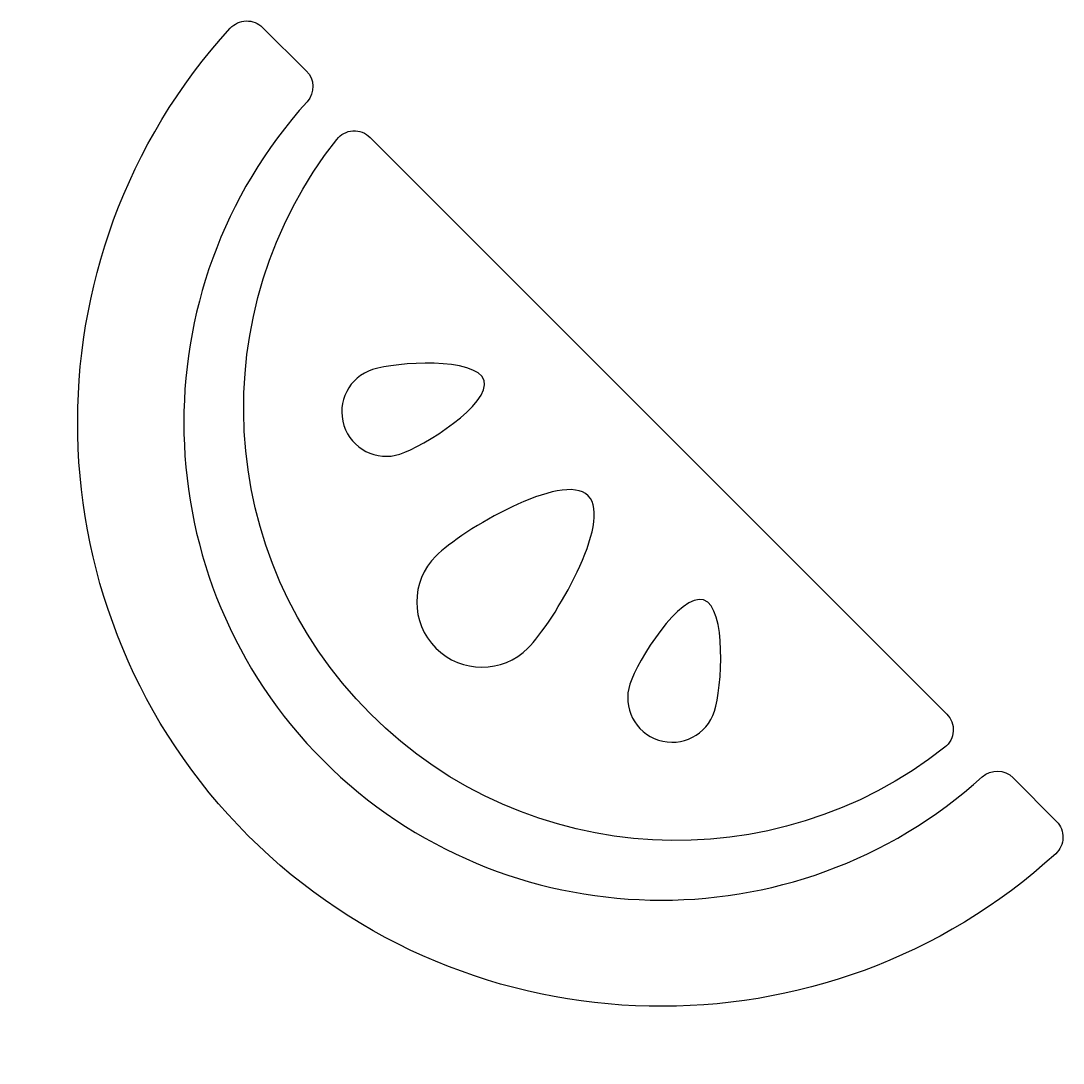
# Model space of a CAD drawing. Header units: centimetres. Extents: x -6.9 to 6.7, y -7.1 to 6.5.
import ezdxf

# ---------------------------------------------------------------- set-up
doc = ezdxf.new("R2010")
doc.units = ezdxf.units.CM
doc.header["$MEASUREMENT"] = 0
doc.layers.add('Layer 1', color=7, linetype='Continuous')

msp = doc.modelspace()

# ---------------------------------------------------------------- linework, layer by layer
at = {"layer": 'Layer 1'}
for points, knots in [([(6.56926, -3.93848), (6.56926, -3.93848), (6.00371, -3.36788), (6.00371, -3.36788), (6.00371, -3.36788), (5.89446, -3.25742), (5.71759, -3.25279), (5.60239, -3.35698), (5.60239, -3.35698), (3.16378, -5.56752), (-0.62786, -5.49521), (-2.97744, -3.1456), (-2.97744, -3.1456), (-5.3266, -0.79605), (-5.3993, 2.99556), (-3.18879, 5.43426), (-3.18879, 5.43426), (-3.08457, 5.54978), (-3.08917, 5.72628), (-3.19972, 5.83553), (-3.19972, 5.83553), (-3.19972, 5.83553), (-3.77031, 6.40104), (-3.77031, 6.40104), (-3.77031, 6.40104), (-3.82659, 6.4565), (-3.90308, 6.48679), (-3.98206, 6.48507), (-3.98206, 6.48507), (-4.06104, 6.48298), (-4.13584, 6.44895), (-4.18923, 6.39053), (-4.18923, 6.39053), (-6.91695, 3.41029), (-6.8358, -1.24352), (-3.95557, -4.1238), (-3.95557, -4.1238), (-1.07534, -7.00403), (3.57892, -7.08515), (6.55876, -4.35745), (6.55876, -4.35745), (6.61713, -4.30403), (6.65118, -4.22929), (6.6533, -4.15028), (6.6533, -4.15028), (6.65541, -4.07128), (6.62472, -3.99481), (6.56926, -3.93848)], [0, 0, 0, 0, 0.07692308, 0.07692308, 0.07692308, 0.07692308, 0.15384615, 0.15384615, 0.15384615, 0.15384615, 0.23076923, 0.23076923, 0.23076923, 0.23076923, 0.30769231, 0.30769231, 0.30769231, 0.30769231, 0.38461538, 0.38461538, 0.38461538, 0.38461538, 0.46153846, 0.46153846, 0.46153846, 0.46153846, 0.53846154, 0.53846154, 0.53846154, 0.53846154, 0.61538462, 0.61538462, 0.61538462, 0.61538462, 0.69230769, 0.69230769, 0.69230769, 0.69230769, 0.76923077, 0.76923077, 0.76923077, 0.76923077, 0.84615385, 0.84615385, 0.84615385, 0.84615385, 1, 1, 1, 1]), ([(-2.36567, -2.536), (-0.32071, -4.58136), (2.89864, -4.72254), (5.11378, -2.97254), (5.11378, -2.97254), (5.17889, -2.92126), (5.21879, -2.84435), (5.22387, -2.76161), (5.22387, -2.76161), (5.22887, -2.67885), (5.19821, -2.59775), (5.13941, -2.53891), (5.13941, -2.53891), (5.13941, -2.53891), (-2.36947, 4.96957), (-2.36947, 4.96957), (-2.36947, 4.96957), (-2.42831, 5.02836), (-2.50941, 5.05903), (-2.59217, 5.05403), (-2.59217, 5.05403), (-2.67491, 5.04937), (-2.75185, 5.00908), (-2.8031, 4.94391), (-2.8031, 4.94391), (-4.55224, 2.72833), (-4.4115, -0.49099), (-2.36567, -2.536)], [0, 0, 0, 0, 0.125, 0.125, 0.125, 0.125, 0.25, 0.25, 0.25, 0.25, 0.375, 0.375, 0.375, 0.375, 0.5, 0.5, 0.5, 0.5, 0.625, 0.625, 0.625, 0.625, 0.75, 0.75, 0.75, 0.75, 1, 1, 1, 1]), ([(-2.33587, 1.94762), (-2.03163, 2.04512), (-0.98372, 2.11029), (-0.88582, 1.80564), (-0.88582, 1.80564), (-0.78835, 1.5006), (-1.67698, 0.9426), (-1.9808, 0.84507), (-1.9808, 0.84507), (-2.28579, 0.74641), (-2.61191, 0.91399), (-2.7102, 1.21821), (-2.7102, 1.21821), (-2.80731, 1.52286), (-2.64128, 1.84933), (-2.33587, 1.94762)], [0, 0, 0, 0, 0.2, 0.2, 0.2, 0.2, 0.4, 0.4, 0.4, 0.4, 0.6, 0.6, 0.6, 0.6, 1, 1, 1, 1]), ([(0.47093, 0.30268), (0.80243, -0.02839), (0.01754, -1.35028), (-0.31356, -1.68093), (-0.31356, -1.68093), (-0.64466, -2.01206), (-1.18203, -2.01206), (-1.5127, -1.68093), (-1.5127, -1.68093), (-1.8438, -1.35028), (-1.8438, -0.81288), (-1.5127, -0.48176), (-1.5127, -0.48176), (-1.18205, -0.15068), (0.13983, 0.63421), (0.47093, 0.30268)], [0, 0, 0, 0, 0.2, 0.2, 0.2, 0.2, 0.4, 0.4, 0.4, 0.4, 0.6, 0.6, 0.6, 0.6, 1, 1, 1, 1]), ([(1.01333, -2.149), (1.11086, -1.84523), (1.66881, -0.9566), (1.97385, -1.05402), (1.97385, -1.05402), (2.27854, -1.15194), (2.21338, -2.19985), (2.11585, -2.50404), (2.11585, -2.50404), (2.01756, -2.80953), (1.69106, -2.97545), (1.38647, -2.87845), (1.38647, -2.87845), (1.08225, -2.78008), (0.91456, -2.45401), (1.01333, -2.149)], [0, 0, 0, 0, 0.2, 0.2, 0.2, 0.2, 0.4, 0.4, 0.4, 0.4, 0.6, 0.6, 0.6, 0.6, 1, 1, 1, 1])]:
    msp.add_open_spline(points, degree=3, knots=knots, dxfattribs=at)

doc.saveas('drawing.dxf')
